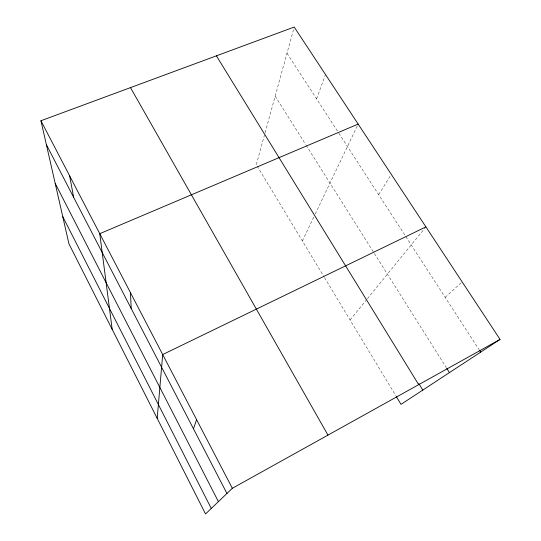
<?xml version="1.0" encoding="UTF-8"?>
<svg xmlns="http://www.w3.org/2000/svg" width="541" height="541" viewBox="0 0 541 541"><rect width="100%" height="100%" fill="white"/><g stroke="black" fill="none" stroke-linecap="round" stroke-linejoin="round"><path stroke-width="0.41" stroke-dasharray="2.71 2.03" d="M256.312 164.64L264.434 135.149M265.097 132.741L294.209 27.05M316.6 98.902L325.486 74.516M302.372 240.941L314.51 215.514M315.227 214.013L358.162 124.092M378.673 194.692L391.292 174.364M350.068 319.954L366.379 299.944M367.427 298.659L425.388 227.545M445.189 297.354L462.129 281.854M287 53.221L338.382 132.511M338.835 133.214L478.853 349.31M275.173 96.156L305.665 144.521M306.118 145.238L446.318 367.65M257.185 166.08L324.093 276.931M324.532 277.648L395.836 395.775"/><path stroke-width="0.81" d="M157.188 418.355L162.699 354.551L425.909 226.902M193.475 428.81L196.613 419.688M500.06 339.41L232.339 488.293L205.533 513.95L68.957 243.883L40.94 120.744L294.209 27.05L500.06 339.41L401.016 404.357L396.269 396.485M358.162 124.092L99.754 233.685L112.183 329.361M479.312 350.013L480.672 352.117M446.765 368.36L449.436 372.6M418.849 383.677L422.785 390.081M216.393 55.838L418.707 384.651M130.489 87.615L327.974 435.113M40.94 120.744L232.339 488.293M46.391 144.69L226.943 493.46M55.209 183.433L218.402 501.629M62.763 216.65L211.267 508.466M69.64 175.845L73.657 197.357M130.449 292.627L131.213 308.532"/></g></svg>
